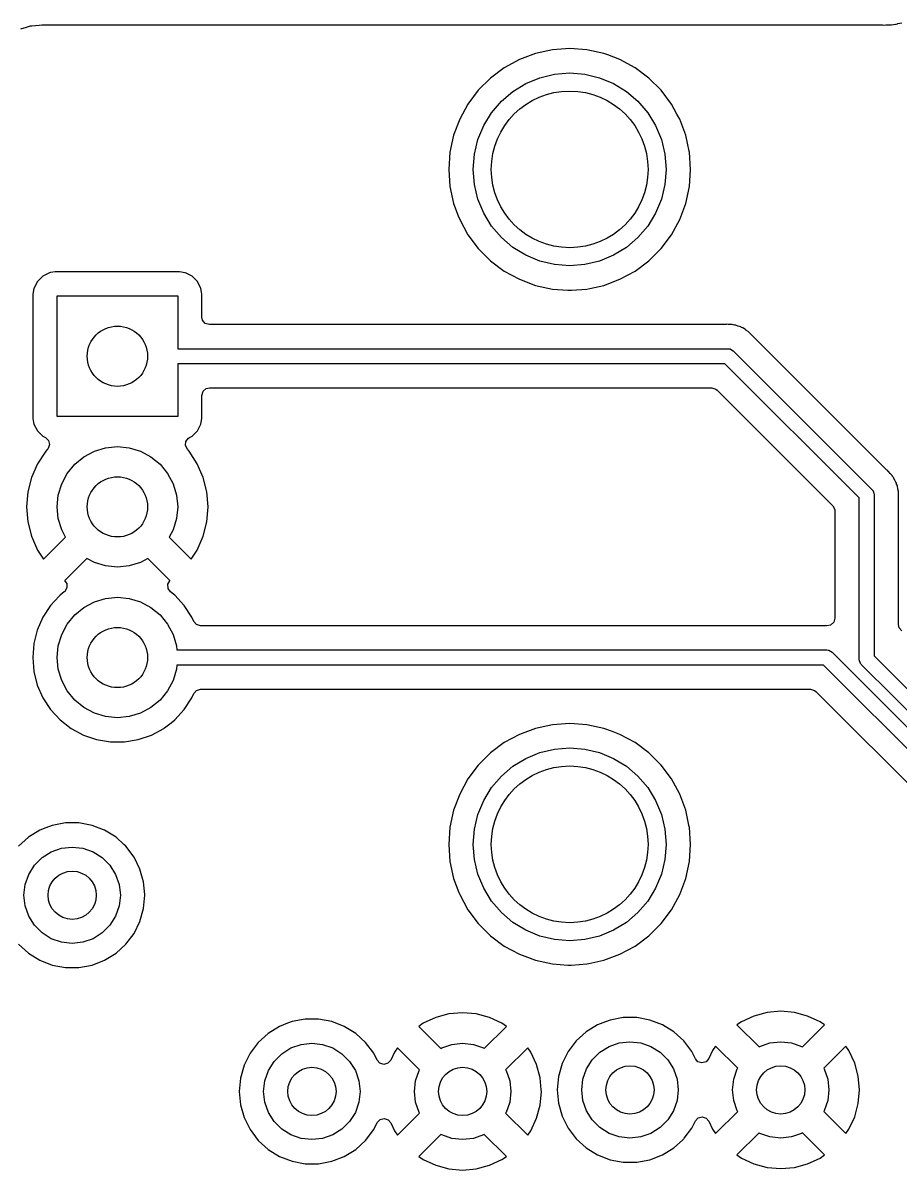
# Model space of a CAD drawing. Extents: x 0.79 to 7.48, y -4.92 to -0.79.
# Drawn here: x 2.31 to 2.883, y -1.772 to -1.022 of the extents above; entities that cross this region are included whole.
import ezdxf

# ---------------------------------------------------------------- set-up
doc = ezdxf.new("R2010")
doc.units = 0
doc.header["$MEASUREMENT"] = 0
doc.layers.add('BLACK', color=7, linetype='CONTINUOUS')

msp = doc.modelspace()

# ---------------------------------------------------------------- linework, layer by layer
at = {"layer": 'BLACK', "linetype": 'CONTINUOUS'}
for p, q in [((2.30899, -1.02625), (2.31266, -1.02513)), ((2.31266, -1.02513), (2.31529, -1.02443)), ((2.31529, -1.02443), (2.31607, -1.02429)), ((2.31607, -1.02429), (2.32104, -1.0238)), ((2.32104, -1.0238), (2.32273, -1.02365)), ((2.32273, -1.02365), (2.32294, -1.02364)), ((2.32294, -1.02364), (2.87137, -1.02364)), ((2.87137, -1.02364), (2.87199, -1.02382)), ((2.87199, -1.02382), (2.8737, -1.02365)), ((2.8737, -1.02365), (2.87394, -1.02364)), ((2.87394, -1.02364), (2.87746, -1.02364)), ((2.87746, -1.02364), (2.87995, -1.0232)), ((2.87746, -1.02364), (2.87746, -1.02364)), ((2.87995, -1.0232), (2.88041, -1.02326)), ((2.88041, -1.02326), (2.88132, -1.02298)), ((2.88132, -1.02298), (2.88161, -1.02291)), ((2.88161, -1.02291), (2.88425, -1.02244)), ((2.65609, -1.03995), (2.64508, -1.04235)), ((2.66732, -1.03915), (2.65609, -1.03995)), ((2.67856, -1.03995), (2.66732, -1.03915)), ((2.66732, -1.03915), (2.66732, -1.03915)), ((2.68957, -1.04235), (2.67856, -1.03995)), ((2.63452, -1.04628), (2.62463, -1.05168)), ((2.64508, -1.04235), (2.63452, -1.04628)), ((2.69218, -1.04332), (2.68957, -1.04235)), ((2.68957, -1.04235), (2.68957, -1.04235)), ((2.68957, -1.04235), (2.68957, -1.04235)), ((2.70012, -1.04628), (2.69218, -1.04332)), ((2.71001, -1.05168), (2.70012, -1.04628)), ((2.70012, -1.04628), (2.70012, -1.04628)), ((2.62463, -1.05168), (2.61561, -1.05844)), ((2.62463, -1.05168), (2.62463, -1.05168)), ((2.64786, -1.0582), (2.65747, -1.05589)), ((2.65747, -1.05589), (2.66732, -1.05512)), ((2.66732, -1.05512), (2.67718, -1.05589)), ((2.67718, -1.05589), (2.68679, -1.0582)), ((2.71903, -1.05844), (2.71001, -1.05168)), ((2.71001, -1.05168), (2.71001, -1.05168)), ((2.61561, -1.05844), (2.60765, -1.0664)), ((2.61561, -1.05844), (2.61561, -1.05844)), ((2.6303, -1.06715), (2.63872, -1.06198)), ((2.63872, -1.06198), (2.64786, -1.0582)), ((2.68679, -1.0582), (2.69592, -1.06198)), ((2.69592, -1.06198), (2.70435, -1.06715)), ((2.727, -1.0664), (2.71903, -1.05844)), ((2.71903, -1.05844), (2.71903, -1.05844)), ((2.60765, -1.0664), (2.6009, -1.07542)), ((2.60765, -1.0664), (2.60765, -1.0664)), ((2.62278, -1.07357), (2.6303, -1.06715)), ((2.70435, -1.06715), (2.71186, -1.07357)), ((2.73375, -1.07542), (2.727, -1.0664)), ((2.727, -1.0664), (2.727, -1.0664)), ((2.6009, -1.07542), (2.5955, -1.08531)), ((2.6009, -1.07542), (2.6009, -1.07542)), ((2.61636, -1.08108), (2.62278, -1.07357)), ((2.71186, -1.07357), (2.71828, -1.08108)), ((2.73731, -1.08194), (2.73375, -1.07542)), ((2.73375, -1.07542), (2.73375, -1.07542)), ((2.5955, -1.08531), (2.59156, -1.09586)), ((2.6112, -1.08951), (2.61636, -1.08108)), ((2.71828, -1.08108), (2.72345, -1.08951)), ((2.73915, -1.08531), (2.73731, -1.08194)), ((2.74309, -1.09586), (2.73915, -1.08531)), ((2.60741, -1.09864), (2.6112, -1.08951)), ((2.72345, -1.08951), (2.72723, -1.09864)), ((2.59156, -1.09586), (2.58917, -1.10687)), ((2.60511, -1.10826), (2.60741, -1.09864)), ((2.72723, -1.09864), (2.72954, -1.10826)), ((2.74533, -1.10619), (2.74309, -1.09586)), ((2.74309, -1.09586), (2.74309, -1.09586)), ((2.74309, -1.09586), (2.74309, -1.09586)), ((2.58917, -1.10687), (2.58836, -1.11811)), ((2.60433, -1.11811), (2.60511, -1.10826)), ((2.72954, -1.10826), (2.73031, -1.11811)), ((2.74548, -1.10687), (2.74533, -1.10619)), ((2.74628, -1.11811), (2.74548, -1.10687)), ((2.58836, -1.11811), (2.58836, -1.11811)), ((2.58836, -1.11811), (2.58917, -1.12935)), ((2.60511, -1.12796), (2.60433, -1.11811)), ((2.73031, -1.11811), (2.72954, -1.12796)), ((2.74548, -1.12935), (2.74628, -1.11811)), ((2.58917, -1.12935), (2.59156, -1.14036)), ((2.60741, -1.13758), (2.60511, -1.12796)), ((2.72954, -1.12796), (2.72723, -1.13758)), ((2.74309, -1.14036), (2.74548, -1.12935)), ((2.74548, -1.12935), (2.74548, -1.12935)), ((2.74548, -1.12935), (2.74548, -1.12935)), ((2.6112, -1.14671), (2.60741, -1.13758)), ((2.72723, -1.13758), (2.72345, -1.14671)), ((2.59156, -1.14036), (2.59156, -1.14036)), ((2.59156, -1.14036), (2.59156, -1.14036)), ((2.59156, -1.14036), (2.5946, -1.1485)), ((2.73915, -1.15091), (2.74309, -1.14036)), ((2.74309, -1.14036), (2.74309, -1.14036)), ((2.5946, -1.1485), (2.5955, -1.15091)), ((2.5955, -1.15091), (2.6009, -1.1608)), ((2.61636, -1.15514), (2.6112, -1.14671)), ((2.72345, -1.14671), (2.71828, -1.15514)), ((2.73375, -1.1608), (2.73915, -1.15091)), ((2.6009, -1.1608), (2.6009, -1.1608)), ((2.6009, -1.1608), (2.60765, -1.16982)), ((2.62278, -1.16265), (2.61636, -1.15514)), ((2.71828, -1.15514), (2.71186, -1.16265)), ((2.727, -1.16982), (2.73375, -1.1608)), ((2.6303, -1.16907), (2.62278, -1.16265)), ((2.63872, -1.17424), (2.6303, -1.16907)), ((2.70435, -1.16907), (2.69592, -1.17424)), ((2.71186, -1.16265), (2.70435, -1.16907)), ((2.60765, -1.16982), (2.60765, -1.16982)), ((2.60765, -1.16982), (2.61561, -1.17778)), ((2.64786, -1.17802), (2.63872, -1.17424)), ((2.69592, -1.17424), (2.68679, -1.17802)), ((2.71903, -1.17779), (2.727, -1.16982)), ((2.61561, -1.17778), (2.61561, -1.17779)), ((2.61561, -1.17779), (2.62463, -1.18454)), ((2.65747, -1.18033), (2.64786, -1.17802)), ((2.66732, -1.1811), (2.65747, -1.18033)), ((2.67718, -1.18033), (2.66732, -1.1811)), ((2.68679, -1.17802), (2.67718, -1.18033)), ((2.71001, -1.18454), (2.71903, -1.17779)), ((2.31976, -1.1914), (2.31749, -1.19585)), ((2.32329, -1.18787), (2.31976, -1.1914)), ((2.31976, -1.1914), (2.31976, -1.1914)), ((2.32774, -1.1856), (2.32329, -1.18787)), ((2.32329, -1.18787), (2.32329, -1.18787)), ((2.32329, -1.18787), (2.32329, -1.18787)), ((2.32329, -1.18787), (2.32329, -1.18787)), ((2.32825, -1.18552), (2.32774, -1.1856)), ((2.33144, -1.18502), (2.32825, -1.18552)), ((2.41266, -1.18502), (2.33144, -1.18502)), ((2.41635, -1.1856), (2.41266, -1.18502)), ((2.41687, -1.18587), (2.41635, -1.1856)), ((2.4208, -1.18787), (2.41687, -1.18587)), ((2.42433, -1.1914), (2.4208, -1.18787)), ((2.4208, -1.18787), (2.4208, -1.18787)), ((2.4208, -1.18787), (2.4208, -1.18787)), ((2.4266, -1.19585), (2.42433, -1.1914)), ((2.42433, -1.1914), (2.42433, -1.1914)), ((2.42433, -1.1914), (2.42433, -1.1914)), ((2.62463, -1.18454), (2.62463, -1.18454)), ((2.62463, -1.18454), (2.63452, -1.18994)), ((2.63452, -1.18994), (2.63452, -1.18994)), ((2.63452, -1.18994), (2.63452, -1.18994)), ((2.63452, -1.18994), (2.63452, -1.18994)), ((2.63452, -1.18994), (2.64508, -1.19387)), ((2.68957, -1.19387), (2.70012, -1.18994)), ((2.70012, -1.18994), (2.71001, -1.18454)), ((2.31749, -1.19585), (2.31691, -1.19955)), ((2.42699, -1.19831), (2.4266, -1.19585)), ((2.42719, -1.19955), (2.42699, -1.19831)), ((2.64508, -1.19387), (2.64508, -1.19387)), ((2.64508, -1.19387), (2.64508, -1.19387)), ((2.64508, -1.19387), (2.65609, -1.19627)), ((2.65609, -1.19627), (2.65609, -1.19627)), ((2.65609, -1.19627), (2.65609, -1.19627)), ((2.65609, -1.19627), (2.66607, -1.19698)), ((2.66607, -1.19698), (2.66732, -1.19707)), ((2.66732, -1.19707), (2.66845, -1.19699)), ((2.66732, -1.19707), (2.66732, -1.19707)), ((2.66732, -1.19707), (2.66732, -1.19707)), ((2.66845, -1.19699), (2.67856, -1.19627)), ((2.67856, -1.19627), (2.68046, -1.19585)), ((2.68046, -1.19585), (2.68957, -1.19387)), ((2.68957, -1.19387), (2.68957, -1.19387)), ((2.68957, -1.19387), (2.68957, -1.19387)), ((2.31691, -1.19955), (2.31691, -1.28077)), ((2.33268, -1.27953), (2.33268, -1.20079)), ((2.33268, -1.20079), (2.41142, -1.20079)), ((2.41142, -1.20079), (2.41142, -1.23524)), ((2.42719, -1.21459), (2.42719, -1.19955)), ((2.42763, -1.21661), (2.42719, -1.21459)), ((2.42943, -1.21869), (2.42763, -1.21661)), ((2.43207, -1.21947), (2.42943, -1.21869)), ((2.76848, -1.21947), (2.43207, -1.21947)), ((2.76931, -1.2194), (2.76848, -1.21947)), ((2.76959, -1.21935), (2.76931, -1.2194)), ((2.76996, -1.21929), (2.76959, -1.21935)), ((2.7709, -1.21938), (2.76996, -1.21929)), ((2.76996, -1.21929), (2.76996, -1.21929)), ((2.77161, -1.21946), (2.7709, -1.21938)), ((2.77186, -1.21947), (2.77161, -1.21946)), ((2.77351, -1.21947), (2.77186, -1.21947)), ((2.77414, -1.21965), (2.77351, -1.21947)), ((2.77351, -1.21947), (2.77351, -1.21947)), ((2.77496, -1.2198), (2.77414, -1.21965)), ((2.77561, -1.21987), (2.77496, -1.2198)), ((2.7757, -1.2199), (2.77561, -1.21987)), ((2.77561, -1.21987), (2.77561, -1.21987)), ((2.77561, -1.21987), (2.77561, -1.21987)), ((2.77716, -1.22048), (2.7757, -1.2199)), ((2.77739, -1.22056), (2.77716, -1.22048)), ((2.77899, -1.221), (2.77739, -1.22056)), ((2.77955, -1.22134), (2.77899, -1.221)), ((2.78029, -1.22171), (2.77955, -1.22134)), ((2.78057, -1.22182), (2.78029, -1.22171)), ((2.7809, -1.22195), (2.78057, -1.22182)), ((2.78163, -1.22251), (2.7809, -1.22195)), ((2.78223, -1.22296), (2.78163, -1.22251)), ((2.78243, -1.2231), (2.78223, -1.22296)), ((2.78385, -1.22396), (2.78243, -1.2231)), ((2.78534, -1.22555), (2.78385, -1.22396)), ((2.78555, -1.22578), (2.78534, -1.22555)), ((2.79993, -1.24016), (2.78555, -1.22578)), ((2.41142, -1.23524), (2.77067, -1.23524)), ((2.77067, -1.23524), (2.77154, -1.23536)), ((2.77154, -1.23536), (2.77172, -1.23535)), ((2.77172, -1.23535), (2.77181, -1.2354)), ((2.77181, -1.2354), (2.77206, -1.23544)), ((2.77206, -1.23544), (2.77308, -1.23609)), ((2.77308, -1.23609), (2.77415, -1.23668)), ((2.77415, -1.23668), (2.8647, -1.32723)), ((2.8743, -1.31453), (2.79993, -1.24016)), ((2.76863, -1.24508), (2.41142, -1.24508)), ((2.41142, -1.24508), (2.41142, -1.27953)), ((2.8563, -1.33275), (2.76863, -1.24508)), ((2.42719, -1.26573), (2.42796, -1.26309)), ((2.42719, -1.28077), (2.42719, -1.26573)), ((2.42796, -1.26309), (2.43004, -1.26129)), ((2.43004, -1.26129), (2.43207, -1.26085)), ((2.43207, -1.26085), (2.76008, -1.26085)), ((2.76008, -1.26085), (2.76272, -1.26162)), ((2.76272, -1.26162), (2.76353, -1.26228)), ((2.76353, -1.26228), (2.8391, -1.33785)), ((2.31691, -1.28077), (2.31733, -1.28345)), ((2.41142, -1.27953), (2.33268, -1.27953)), ((2.4266, -1.28446), (2.42719, -1.28077)), ((2.31733, -1.28345), (2.31749, -1.28446)), ((2.31749, -1.28446), (2.31976, -1.28891)), ((2.31976, -1.28891), (2.31976, -1.28891)), ((2.31976, -1.28891), (2.31976, -1.28891)), ((2.31976, -1.28891), (2.32329, -1.29244)), ((2.4208, -1.29244), (2.42433, -1.28891)), ((2.42433, -1.28891), (2.4266, -1.28446)), ((2.4266, -1.28446), (2.4266, -1.28446)), ((2.4266, -1.28446), (2.4266, -1.28446)), ((2.32329, -1.29244), (2.32329, -1.29244)), ((2.32329, -1.29244), (2.32329, -1.29244)), ((2.32329, -1.29244), (2.32502, -1.29332)), ((2.32502, -1.29332), (2.32702, -1.29521)), ((2.32702, -1.29521), (2.32768, -1.29788)), ((2.41648, -1.29851), (2.41679, -1.29578)), ((2.41679, -1.29578), (2.41853, -1.29365)), ((2.41853, -1.29365), (2.41907, -1.29332)), ((2.41907, -1.29332), (2.4208, -1.29244)), ((2.32528, -1.30219), (2.31993, -1.31038)), ((2.3264, -1.30098), (2.32528, -1.30219)), ((2.32528, -1.30219), (2.32528, -1.30219)), ((2.32679, -1.30049), (2.3264, -1.30098)), ((2.32768, -1.29788), (2.32679, -1.30049)), ((2.35017, -1.30585), (2.35698, -1.30221)), ((2.35698, -1.30221), (2.36437, -1.29997)), ((2.36437, -1.29997), (2.37205, -1.29921)), ((2.37205, -1.29921), (2.37973, -1.29997)), ((2.37973, -1.29997), (2.38711, -1.30221)), ((2.38711, -1.30221), (2.39392, -1.30585)), ((2.4177, -1.30098), (2.41648, -1.29851)), ((2.41881, -1.30219), (2.4177, -1.30098)), ((2.42416, -1.31038), (2.41881, -1.30219)), ((2.31993, -1.31038), (2.316, -1.31934)), ((2.33931, -1.31671), (2.34421, -1.31074)), ((2.34421, -1.31074), (2.35017, -1.30585)), ((2.39392, -1.30585), (2.39989, -1.31074)), ((2.39989, -1.31074), (2.40478, -1.31671)), ((2.42809, -1.31934), (2.42416, -1.31038)), ((2.33567, -1.32352), (2.33931, -1.31671)), ((2.40478, -1.31671), (2.40842, -1.32352)), ((2.87494, -1.31507), (2.8743, -1.31453)), ((2.87513, -1.3152), (2.87494, -1.31507)), ((2.87547, -1.31545), (2.87513, -1.3152)), ((2.87652, -1.31673), (2.87547, -1.31545)), ((2.87669, -1.31692), (2.87652, -1.31673)), ((2.87786, -1.31809), (2.87669, -1.31692)), ((2.87818, -1.31866), (2.87786, -1.31809)), ((2.87865, -1.31935), (2.87818, -1.31866)), ((2.316, -1.31934), (2.3136, -1.32883)), ((2.33343, -1.3309), (2.33567, -1.32352)), ((2.40842, -1.32352), (2.41066, -1.3309)), ((2.4305, -1.32883), (2.42809, -1.31934)), ((2.87906, -1.31986), (2.87865, -1.31935)), ((2.87972, -1.32138), (2.87906, -1.31986)), ((2.87984, -1.3216), (2.87972, -1.32138)), ((2.88027, -1.32238), (2.87984, -1.3216)), ((2.88065, -1.32305), (2.88027, -1.32238)), ((2.8808, -1.32368), (2.88065, -1.32305)), ((2.88107, -1.32447), (2.8808, -1.32368)), ((2.88133, -1.32507), (2.88107, -1.32447)), ((2.88156, -1.32672), (2.88133, -1.32507)), ((2.3136, -1.32883), (2.31279, -1.33858)), ((2.3136, -1.32883), (2.3136, -1.32883)), ((2.33268, -1.33858), (2.33343, -1.3309)), ((2.41066, -1.3309), (2.41142, -1.33858)), ((2.4313, -1.33858), (2.4305, -1.32883)), ((2.4305, -1.32883), (2.4305, -1.32883)), ((2.8563, -1.43799), (2.8563, -1.33275)), ((2.8647, -1.32723), (2.86523, -1.32793)), ((2.86523, -1.32793), (2.86536, -1.32805)), ((2.86536, -1.32805), (2.86539, -1.32815)), ((2.86539, -1.32815), (2.86554, -1.32835)), ((2.86554, -1.32835), (2.8658, -1.32954)), ((2.8658, -1.32954), (2.86614, -1.33071)), ((2.86614, -1.33071), (2.86614, -1.43595)), ((2.8816, -1.32696), (2.88156, -1.32672)), ((2.88199, -1.32857), (2.8816, -1.32696)), ((2.88191, -1.33106), (2.88196, -1.32954)), ((2.88191, -1.41554), (2.88191, -1.33106)), ((2.88196, -1.32954), (2.88199, -1.32857)), ((2.31279, -1.33858), (2.31279, -1.33858)), ((2.31279, -1.33858), (2.3136, -1.34834)), ((2.33343, -1.34626), (2.33268, -1.33858)), ((2.41142, -1.33858), (2.41066, -1.34626)), ((2.4305, -1.34834), (2.4313, -1.33858)), ((2.4313, -1.33858), (2.4313, -1.33858)), ((2.8391, -1.33785), (2.84042, -1.34026)), ((2.84042, -1.34026), (2.84053, -1.3413)), ((2.84053, -1.3413), (2.84053, -1.41135)), ((2.3136, -1.34834), (2.3136, -1.34834)), ((2.3136, -1.34834), (2.316, -1.35782)), ((2.33567, -1.35365), (2.33343, -1.34626)), ((2.41066, -1.34626), (2.40842, -1.35365)), ((2.42809, -1.35782), (2.4305, -1.34834)), ((2.4305, -1.34834), (2.4305, -1.34834)), ((2.33825, -1.35846), (2.33567, -1.35365)), ((2.40842, -1.35365), (2.40585, -1.35846)), ((2.316, -1.35782), (2.31993, -1.36679)), ((2.32388, -1.37283), (2.33825, -1.35846)), ((2.40585, -1.35846), (2.42021, -1.37283)), ((2.42416, -1.36679), (2.42809, -1.35782)), ((2.31993, -1.36679), (2.32388, -1.37283)), ((2.42021, -1.37283), (2.42416, -1.36679)), ((2.35217, -1.37238), (2.33779, -1.38676)), ((2.35698, -1.37496), (2.35217, -1.37238)), ((2.36437, -1.3772), (2.35698, -1.37496)), ((2.37205, -1.37795), (2.36437, -1.3772)), ((2.37973, -1.3772), (2.37205, -1.37795)), ((2.38711, -1.37496), (2.37973, -1.3772)), ((2.39193, -1.37238), (2.38711, -1.37496)), ((2.4063, -1.38676), (2.39193, -1.37238)), ((2.33776, -1.39379), (2.33737, -1.39413)), ((2.33912, -1.3914), (2.33776, -1.39379)), ((2.33779, -1.38676), (2.33781, -1.38704)), ((2.33781, -1.38704), (2.33897, -1.38866)), ((2.33897, -1.38866), (2.33912, -1.3914)), ((2.40498, -1.38915), (2.4063, -1.38684)), ((2.40512, -1.3919), (2.40498, -1.38915)), ((2.40673, -1.39413), (2.40512, -1.3919)), ((2.4063, -1.38684), (2.4063, -1.38676)), ((2.33402, -1.3969), (2.32839, -1.40303)), ((2.33458, -1.3963), (2.33402, -1.3969)), ((2.33737, -1.39413), (2.33458, -1.3963)), ((2.33458, -1.3963), (2.33458, -1.3963)), ((2.33458, -1.3963), (2.33458, -1.3963)), ((2.35017, -1.40427), (2.35698, -1.40063)), ((2.35698, -1.40063), (2.36437, -1.39839)), ((2.36437, -1.39839), (2.37205, -1.39764)), ((2.37205, -1.39764), (2.37973, -1.39839)), ((2.37973, -1.39839), (2.38711, -1.40063)), ((2.38711, -1.40063), (2.39392, -1.40427)), ((2.40856, -1.39556), (2.40673, -1.39413)), ((2.40952, -1.3963), (2.40856, -1.39556)), ((2.41571, -1.40303), (2.40952, -1.3963)), ((2.32839, -1.40303), (2.32339, -1.41068)), ((2.34421, -1.40917), (2.35017, -1.40427)), ((2.39392, -1.40427), (2.39989, -1.40917)), ((2.42071, -1.41068), (2.41571, -1.40303)), ((2.41571, -1.40303), (2.41571, -1.40303)), ((2.41571, -1.40303), (2.41571, -1.40303)), ((2.32339, -1.41068), (2.31972, -1.41904)), ((2.33567, -1.42194), (2.33931, -1.41514)), ((2.33931, -1.41514), (2.34421, -1.40917)), ((2.39989, -1.40917), (2.40478, -1.41514)), ((2.40478, -1.41514), (2.40842, -1.42194)), ((2.4219, -1.4134), (2.42071, -1.41068)), ((2.42193, -1.41346), (2.4219, -1.4134)), ((2.42373, -1.41554), (2.42193, -1.41346)), ((2.42637, -1.41632), (2.42373, -1.41554)), ((2.83299, -1.41632), (2.42637, -1.41632)), ((2.83382, -1.41625), (2.83299, -1.41632)), ((2.8341, -1.4162), (2.83382, -1.41625)), ((2.83447, -1.41614), (2.8341, -1.4162)), ((2.83515, -1.41621), (2.83447, -1.41614)), ((2.83447, -1.41614), (2.83447, -1.41614)), ((2.83768, -1.41579), (2.83515, -1.41621)), ((2.83976, -1.41399), (2.83768, -1.41579)), ((2.84053, -1.41135), (2.83976, -1.41399)), ((2.88238, -1.41763), (2.88191, -1.41554)), ((2.31972, -1.41904), (2.31748, -1.4279)), ((2.33343, -1.42933), (2.33567, -1.42194)), ((2.40842, -1.42194), (2.41066, -1.42933)), ((2.88421, -1.41968), (2.88238, -1.41763)), ((2.31747, -1.4279), (2.31672, -1.43701)), ((2.31748, -1.4279), (2.31747, -1.4279)), ((2.33268, -1.43701), (2.33343, -1.42933)), ((2.41066, -1.42933), (2.41093, -1.43209)), ((2.31672, -1.43701), (2.31672, -1.43701)), ((2.31672, -1.43701), (2.31747, -1.44611)), ((2.33343, -1.44469), (2.33268, -1.43701)), ((2.41093, -1.43209), (2.83518, -1.43209)), ((2.83518, -1.43209), (2.83605, -1.43221)), ((2.83605, -1.43221), (2.83623, -1.4322)), ((2.83623, -1.4322), (2.83632, -1.43225)), ((2.83632, -1.43225), (2.83657, -1.43229)), ((2.83657, -1.43229), (2.83759, -1.43294)), ((2.83759, -1.43294), (2.83866, -1.43353)), ((2.83866, -1.43353), (2.92088, -1.51575)), ((2.85664, -1.43916), (2.8563, -1.43799)), ((2.86614, -1.43595), (2.92822, -1.49803)), ((2.31747, -1.44611), (2.31748, -1.44611)), ((2.31748, -1.44611), (2.31972, -1.45497)), ((2.33567, -1.45207), (2.33343, -1.44469)), ((2.41066, -1.44469), (2.40842, -1.45207)), ((2.41093, -1.44193), (2.41066, -1.44469)), ((2.83314, -1.44193), (2.41093, -1.44193)), ((2.91536, -1.52415), (2.83314, -1.44193)), ((2.8569, -1.44035), (2.85664, -1.43916)), ((2.85705, -1.44055), (2.8569, -1.44035)), ((2.85708, -1.44065), (2.85705, -1.44055)), ((2.85721, -1.44077), (2.85708, -1.44065)), ((2.85774, -1.44147), (2.85721, -1.44077)), ((2.9227, -1.50643), (2.85774, -1.44147)), ((2.33931, -1.45888), (2.33567, -1.45207)), ((2.40842, -1.45207), (2.40478, -1.45888)), ((2.31972, -1.45497), (2.32339, -1.46334)), ((2.34421, -1.46485), (2.33931, -1.45888)), ((2.40478, -1.45888), (2.39989, -1.46485)), ((2.42071, -1.46334), (2.4219, -1.46062)), ((2.4219, -1.46062), (2.42367, -1.45851)), ((2.42367, -1.45851), (2.4263, -1.4577)), ((2.4263, -1.4577), (2.42637, -1.4577)), ((2.42637, -1.4577), (2.82459, -1.4577)), ((2.82459, -1.4577), (2.82723, -1.45847)), ((2.82723, -1.45847), (2.82804, -1.45913)), ((2.82804, -1.45913), (2.90396, -1.53505)), ((2.32339, -1.46334), (2.32839, -1.47099)), ((2.35017, -1.46974), (2.34421, -1.46485)), ((2.39989, -1.46485), (2.39392, -1.46974)), ((2.41571, -1.47099), (2.42071, -1.46334)), ((2.32839, -1.47099), (2.32839, -1.47099)), ((2.32839, -1.47099), (2.32839, -1.47099)), ((2.32839, -1.47099), (2.33458, -1.47771)), ((2.35698, -1.47338), (2.35017, -1.46974)), ((2.36437, -1.47562), (2.35698, -1.47338)), ((2.37205, -1.47638), (2.36437, -1.47562)), ((2.37973, -1.47562), (2.37205, -1.47638)), ((2.38711, -1.47338), (2.37973, -1.47562)), ((2.39392, -1.46974), (2.38711, -1.47338)), ((2.40952, -1.47771), (2.41571, -1.47099)), ((2.33458, -1.47771), (2.33458, -1.47771)), ((2.33458, -1.47771), (2.33458, -1.47771)), ((2.33458, -1.47771), (2.34179, -1.48333)), ((2.34179, -1.48333), (2.34179, -1.48333)), ((2.34179, -1.48333), (2.34179, -1.48333)), ((2.34179, -1.48333), (2.34982, -1.48767)), ((2.39427, -1.48767), (2.40231, -1.48333)), ((2.40231, -1.48333), (2.40286, -1.4829)), ((2.40286, -1.4829), (2.40711, -1.47959)), ((2.40711, -1.47959), (2.40952, -1.47771)), ((2.64508, -1.48329), (2.63452, -1.48723)), ((2.65609, -1.4809), (2.64508, -1.48329)), ((2.66732, -1.48009), (2.65609, -1.4809)), ((2.67856, -1.4809), (2.66732, -1.48009)), ((2.66732, -1.48009), (2.66732, -1.48009)), ((2.68957, -1.48329), (2.67856, -1.4809)), ((2.69468, -1.4852), (2.68957, -1.48329)), ((2.68957, -1.48329), (2.68957, -1.48329)), ((2.68957, -1.48329), (2.68957, -1.48329)), ((2.34982, -1.48767), (2.35243, -1.48857)), ((2.35243, -1.48857), (2.35847, -1.49064)), ((2.35847, -1.49064), (2.35847, -1.49064)), ((2.35847, -1.49064), (2.35847, -1.49064)), ((2.35847, -1.49064), (2.36748, -1.49215)), ((2.37662, -1.49215), (2.38563, -1.49064)), ((2.38563, -1.49064), (2.39427, -1.48767)), ((2.63452, -1.48723), (2.62463, -1.49263)), ((2.70012, -1.48723), (2.69468, -1.4852)), ((2.71001, -1.49263), (2.70012, -1.48723)), ((2.70012, -1.48723), (2.70012, -1.48723)), ((2.36748, -1.49215), (2.36748, -1.49215)), ((2.36748, -1.49215), (2.37662, -1.49215)), ((2.37662, -1.49215), (2.37662, -1.49215)), ((2.62463, -1.49263), (2.61561, -1.49938)), ((2.62463, -1.49263), (2.62463, -1.49263)), ((2.64786, -1.49915), (2.65747, -1.49684)), ((2.65747, -1.49684), (2.66732, -1.49606)), ((2.66732, -1.49606), (2.67718, -1.49684)), ((2.67718, -1.49684), (2.68679, -1.49915)), ((2.71903, -1.49938), (2.71001, -1.49263)), ((2.71001, -1.49263), (2.71001, -1.49263)), ((2.61561, -1.49938), (2.60765, -1.50735)), ((2.61561, -1.49938), (2.61561, -1.49938)), ((2.6303, -1.50809), (2.63872, -1.50293)), ((2.63872, -1.50293), (2.64786, -1.49915)), ((2.68679, -1.49915), (2.69592, -1.50293)), ((2.69592, -1.50293), (2.70435, -1.50809)), ((2.727, -1.50735), (2.71903, -1.49938)), ((2.71903, -1.49938), (2.71903, -1.49938)), ((2.60765, -1.50735), (2.6009, -1.51637)), ((2.60765, -1.50735), (2.60765, -1.50735)), ((2.62278, -1.51451), (2.6303, -1.50809)), ((2.70435, -1.50809), (2.71186, -1.51451)), ((2.73375, -1.51637), (2.727, -1.50735)), ((2.727, -1.50735), (2.727, -1.50735)), ((2.6009, -1.51637), (2.5955, -1.52625)), ((2.6009, -1.51637), (2.6009, -1.51637)), ((2.61636, -1.52203), (2.62278, -1.51451)), ((2.71186, -1.51451), (2.71828, -1.52203)), ((2.73894, -1.52588), (2.73375, -1.51637)), ((2.73375, -1.51637), (2.73375, -1.51637)), ((2.5955, -1.52625), (2.59156, -1.53681)), ((2.6112, -1.53046), (2.61636, -1.52203)), ((2.71828, -1.52203), (2.72345, -1.53046)), ((2.73915, -1.52625), (2.73894, -1.52588)), ((2.74309, -1.53681), (2.73915, -1.52625)), ((2.60741, -1.53959), (2.6112, -1.53046)), ((2.72345, -1.53046), (2.72723, -1.53959)), ((2.59156, -1.53681), (2.58917, -1.54782)), ((2.60511, -1.5492), (2.60741, -1.53959)), ((2.72723, -1.53959), (2.72954, -1.5492)), ((2.74542, -1.54753), (2.74309, -1.53681)), ((2.74309, -1.53681), (2.74309, -1.53681)), ((2.74309, -1.53681), (2.74309, -1.53681)), ((2.32136, -1.54983), (2.31391, -1.55444)), ((2.32536, -1.54829), (2.32136, -1.54983)), ((2.32136, -1.54983), (2.32136, -1.54983)), ((2.32953, -1.54667), (2.32536, -1.54829)), ((2.33814, -1.54506), (2.32953, -1.54667)), ((2.3469, -1.54506), (2.33814, -1.54506)), ((2.35551, -1.54667), (2.3469, -1.54506)), ((2.36297, -1.54956), (2.35551, -1.54667)), ((2.36368, -1.54983), (2.36297, -1.54956)), ((2.37112, -1.55444), (2.36368, -1.54983)), ((2.36368, -1.54983), (2.36368, -1.54983)), ((2.58917, -1.54782), (2.58836, -1.55906)), ((2.60433, -1.55906), (2.60511, -1.5492)), ((2.72954, -1.5492), (2.73031, -1.55906)), ((2.74548, -1.54782), (2.74542, -1.54753)), ((2.74628, -1.55906), (2.74548, -1.54782)), ((2.31391, -1.55444), (2.30744, -1.56034)), ((2.31391, -1.55444), (2.31391, -1.55444)), ((2.37618, -1.55906), (2.37112, -1.55444)), ((2.37112, -1.55444), (2.37112, -1.55444)), ((2.32288, -1.5677), (2.32885, -1.56395)), ((2.32885, -1.56395), (2.33551, -1.56162)), ((2.33551, -1.56162), (2.34252, -1.56083)), ((2.34252, -1.56083), (2.34953, -1.56162)), ((2.34953, -1.56162), (2.35619, -1.56395)), ((2.35619, -1.56395), (2.36216, -1.5677)), ((2.3776, -1.56034), (2.37618, -1.55906)), ((2.38288, -1.56733), (2.3776, -1.56034)), ((2.58836, -1.55906), (2.58836, -1.55906)), ((2.58836, -1.55906), (2.58917, -1.57029)), ((2.60511, -1.56891), (2.60433, -1.55906)), ((2.73031, -1.55906), (2.72954, -1.56891)), ((2.74548, -1.57029), (2.74628, -1.55906)), ((2.31414, -1.57866), (2.3179, -1.57269)), ((2.3179, -1.57269), (2.32288, -1.5677)), ((2.36216, -1.5677), (2.36714, -1.57269)), ((2.36714, -1.57269), (2.3709, -1.57866)), ((2.38288, -1.56734), (2.38288, -1.56733)), ((2.38678, -1.57518), (2.38288, -1.56734)), ((2.58917, -1.57029), (2.59156, -1.5813)), ((2.60741, -1.57852), (2.60511, -1.56891)), ((2.72954, -1.56891), (2.72723, -1.57852)), ((2.74309, -1.5813), (2.74548, -1.57029)), ((2.74548, -1.57029), (2.74548, -1.57029)), ((2.74548, -1.57029), (2.74548, -1.57029)), ((2.31181, -1.58531), (2.31414, -1.57866)), ((2.3709, -1.57866), (2.37323, -1.58531)), ((2.38852, -1.5813), (2.38678, -1.57518)), ((2.38678, -1.57518), (2.38678, -1.57518)), ((2.6112, -1.58765), (2.60741, -1.57852)), ((2.72723, -1.57852), (2.72345, -1.58765)), ((2.31102, -1.59232), (2.31181, -1.58531)), ((2.37323, -1.58531), (2.37402, -1.59232)), ((2.38918, -1.5836), (2.38852, -1.5813)), ((2.38994, -1.59186), (2.38918, -1.5836)), ((2.38918, -1.5836), (2.38918, -1.5836)), ((2.59156, -1.5813), (2.59156, -1.5813)), ((2.59156, -1.5813), (2.59156, -1.5813)), ((2.59156, -1.5813), (2.59502, -1.59058)), ((2.61636, -1.59608), (2.6112, -1.58765)), ((2.72345, -1.58765), (2.71828, -1.59608)), ((2.73915, -1.59186), (2.74309, -1.5813)), ((2.74309, -1.5813), (2.74309, -1.5813)), ((2.31181, -1.59933), (2.31102, -1.59232)), ((2.37402, -1.59232), (2.37323, -1.59933)), ((2.38918, -1.60104), (2.38999, -1.59232)), ((2.38999, -1.59232), (2.38994, -1.59186)), ((2.59502, -1.59058), (2.5955, -1.59186)), ((2.5955, -1.59186), (2.6009, -1.60174)), ((2.62278, -1.6036), (2.61636, -1.59608)), ((2.71828, -1.59608), (2.71186, -1.6036)), ((2.73375, -1.60174), (2.73915, -1.59186)), ((2.31414, -1.60599), (2.31181, -1.59933)), ((2.37323, -1.59933), (2.3709, -1.60599)), ((2.38678, -1.60947), (2.38918, -1.60104)), ((2.6009, -1.60174), (2.6009, -1.60174)), ((2.6009, -1.60174), (2.60765, -1.61076)), ((2.6303, -1.61002), (2.62278, -1.6036)), ((2.71186, -1.6036), (2.70435, -1.61002)), ((2.727, -1.61076), (2.73375, -1.60174)), ((2.3179, -1.61196), (2.31414, -1.60599)), ((2.3709, -1.60599), (2.36714, -1.61196)), ((2.38288, -1.61731), (2.38678, -1.60947)), ((2.60765, -1.61076), (2.60765, -1.61076)), ((2.60765, -1.61076), (2.61561, -1.61873)), ((2.63872, -1.61518), (2.6303, -1.61002)), ((2.70435, -1.61002), (2.69592, -1.61518)), ((2.71903, -1.61873), (2.727, -1.61076)), ((2.32288, -1.61695), (2.3179, -1.61196)), ((2.32885, -1.6207), (2.32288, -1.61695)), ((2.36216, -1.61695), (2.35619, -1.6207)), ((2.36714, -1.61196), (2.36216, -1.61695)), ((2.3776, -1.6243), (2.38288, -1.61731)), ((2.64786, -1.61896), (2.63872, -1.61518)), ((2.69592, -1.61518), (2.68679, -1.61896)), ((2.30744, -1.6243), (2.31391, -1.6302)), ((2.33551, -1.62303), (2.32885, -1.6207)), ((2.34252, -1.62382), (2.33551, -1.62303)), ((2.34953, -1.62303), (2.34252, -1.62382)), ((2.35619, -1.6207), (2.34953, -1.62303)), ((2.37112, -1.6302), (2.3776, -1.6243)), ((2.61561, -1.61873), (2.61561, -1.61873)), ((2.61561, -1.61873), (2.62463, -1.62548)), ((2.62463, -1.62548), (2.62463, -1.62548)), ((2.62463, -1.62548), (2.63452, -1.63088)), ((2.65747, -1.62127), (2.64786, -1.61896)), ((2.66732, -1.62205), (2.65747, -1.62127)), ((2.67718, -1.62127), (2.66732, -1.62205)), ((2.68679, -1.61896), (2.67718, -1.62127)), ((2.70012, -1.63088), (2.71001, -1.62548)), ((2.71001, -1.62548), (2.71903, -1.61873)), ((2.31391, -1.6302), (2.31391, -1.6302)), ((2.31391, -1.6302), (2.32136, -1.63481)), ((2.36368, -1.63481), (2.37112, -1.6302)), ((2.63452, -1.63088), (2.63452, -1.63088)), ((2.63452, -1.63088), (2.63452, -1.63088)), ((2.63452, -1.63088), (2.63452, -1.63088)), ((2.63452, -1.63088), (2.64508, -1.63482)), ((2.68957, -1.63482), (2.70012, -1.63088)), ((2.32136, -1.63481), (2.32136, -1.63481)), ((2.32136, -1.63481), (2.32136, -1.63481)), ((2.32136, -1.63481), (2.32953, -1.63798)), ((2.32953, -1.63798), (2.33814, -1.63959)), ((2.33814, -1.63959), (2.33814, -1.63959)), ((2.33814, -1.63959), (2.3469, -1.63959)), ((2.3469, -1.63959), (2.35551, -1.63798)), ((2.3469, -1.63959), (2.3469, -1.63959)), ((2.35551, -1.63798), (2.36368, -1.63481)), ((2.64508, -1.63482), (2.64508, -1.63482)), ((2.64508, -1.63482), (2.64508, -1.63482)), ((2.64508, -1.63482), (2.65609, -1.63721)), ((2.65609, -1.63721), (2.65609, -1.63721)), ((2.65609, -1.63721), (2.65609, -1.63721)), ((2.65609, -1.63721), (2.66607, -1.63793)), ((2.66607, -1.63793), (2.66732, -1.63802)), ((2.66732, -1.63802), (2.66845, -1.63794)), ((2.66732, -1.63802), (2.66732, -1.63802)), ((2.66732, -1.63802), (2.66732, -1.63802)), ((2.66845, -1.63794), (2.67856, -1.63721)), ((2.67856, -1.63721), (2.67988, -1.63693)), ((2.67988, -1.63693), (2.68957, -1.63482)), ((2.68957, -1.63482), (2.68957, -1.63482)), ((2.68957, -1.63482), (2.68957, -1.63482)), ((2.58852, -1.66988), (2.57987, -1.67219)), ((2.59744, -1.6691), (2.58852, -1.66988)), ((2.58852, -1.66988), (2.58852, -1.66988)), ((2.60636, -1.66988), (2.59744, -1.6691)), ((2.59744, -1.6691), (2.59744, -1.6691)), ((2.61501, -1.67219), (2.60636, -1.66988)), ((2.60636, -1.66988), (2.60636, -1.66988)), ((2.7962, -1.66889), (2.78755, -1.67121)), ((2.80512, -1.66811), (2.7962, -1.66889)), ((2.7962, -1.66889), (2.7962, -1.66889)), ((2.81404, -1.66889), (2.80512, -1.66811)), ((2.80512, -1.66811), (2.80512, -1.66811)), ((2.82269, -1.67121), (2.81404, -1.66889)), ((2.81404, -1.66889), (2.81404, -1.66889)), ((2.47786, -1.67798), (2.47041, -1.68259)), ((2.48303, -1.67598), (2.47786, -1.67798)), ((2.47786, -1.67798), (2.47786, -1.67798)), ((2.48603, -1.67482), (2.48303, -1.67598)), ((2.49464, -1.67321), (2.48603, -1.67482)), ((2.5034, -1.67321), (2.49464, -1.67321)), ((2.51201, -1.67482), (2.5034, -1.67321)), ((2.52017, -1.67798), (2.51201, -1.67482)), ((2.52762, -1.68259), (2.52017, -1.67798)), ((2.52017, -1.67798), (2.52017, -1.67798)), ((2.57175, -1.67598), (2.56888, -1.67799)), ((2.56888, -1.67799), (2.58329, -1.6924)), ((2.57987, -1.67219), (2.57175, -1.67598)), ((2.57987, -1.67219), (2.57987, -1.67219)), ((2.61159, -1.6924), (2.626, -1.67799)), ((2.62313, -1.67598), (2.61501, -1.67219)), ((2.61501, -1.67219), (2.61501, -1.67219)), ((2.626, -1.67799), (2.62313, -1.67598)), ((2.62313, -1.67598), (2.62313, -1.67598)), ((2.68554, -1.677), (2.67809, -1.68161)), ((2.69071, -1.67499), (2.68554, -1.677)), ((2.68554, -1.677), (2.68554, -1.677)), ((2.6937, -1.67383), (2.69071, -1.67499)), ((2.70231, -1.67222), (2.6937, -1.67383)), ((2.71107, -1.67222), (2.70231, -1.67222)), ((2.71968, -1.67383), (2.71107, -1.67222)), ((2.72785, -1.677), (2.71968, -1.67383)), ((2.7353, -1.68161), (2.72785, -1.677)), ((2.72785, -1.677), (2.72785, -1.677)), ((2.77943, -1.67499), (2.77656, -1.67701)), ((2.77656, -1.67701), (2.79097, -1.69142)), ((2.78755, -1.67121), (2.77943, -1.67499)), ((2.78755, -1.67121), (2.78755, -1.67121)), ((2.81994, -1.69075), (2.83368, -1.67701)), ((2.83081, -1.67499), (2.82269, -1.67121)), ((2.82269, -1.67121), (2.82269, -1.67121)), ((2.83368, -1.67701), (2.83081, -1.67499)), ((2.83081, -1.67499), (2.83081, -1.67499)), ((2.47041, -1.68259), (2.46394, -1.68849)), ((2.47041, -1.68259), (2.47041, -1.68259)), ((2.53409, -1.68849), (2.52762, -1.68259)), ((2.52762, -1.68259), (2.52762, -1.68259)), ((2.67809, -1.68161), (2.67161, -1.68751)), ((2.67809, -1.68161), (2.67809, -1.68161)), ((2.74177, -1.68751), (2.7353, -1.68161)), ((2.7353, -1.68161), (2.7353, -1.68161)), ((2.46394, -1.68849), (2.45866, -1.69548)), ((2.47938, -1.69585), (2.48535, -1.6921)), ((2.48535, -1.6921), (2.49201, -1.68977)), ((2.49201, -1.68977), (2.49902, -1.68898)), ((2.49902, -1.68898), (2.50602, -1.68977)), ((2.50602, -1.68977), (2.51268, -1.6921)), ((2.51268, -1.6921), (2.51865, -1.69585)), ((2.53937, -1.69548), (2.53409, -1.68849)), ((2.55496, -1.69191), (2.55295, -1.69478)), ((2.56937, -1.70632), (2.55496, -1.69191)), ((2.58329, -1.6924), (2.58378, -1.6921)), ((2.58378, -1.6921), (2.59043, -1.68977)), ((2.59043, -1.68977), (2.59744, -1.68898)), ((2.59744, -1.68898), (2.60445, -1.68977)), ((2.60445, -1.68977), (2.61111, -1.6921)), ((2.61111, -1.6921), (2.61159, -1.6924)), ((2.63992, -1.69191), (2.62551, -1.70632)), ((2.64193, -1.69478), (2.63992, -1.69191)), ((2.63992, -1.69191), (2.63992, -1.69191)), ((2.67161, -1.68751), (2.66634, -1.6945)), ((2.68706, -1.69486), (2.69303, -1.69111)), ((2.69303, -1.69111), (2.69968, -1.68878)), ((2.69968, -1.68878), (2.70669, -1.68799)), ((2.70669, -1.68799), (2.7137, -1.68878)), ((2.7137, -1.68878), (2.72036, -1.69111)), ((2.72036, -1.69111), (2.72633, -1.69486)), ((2.74705, -1.6945), (2.74177, -1.68751)), ((2.76264, -1.69093), (2.76062, -1.6938)), ((2.77705, -1.70534), (2.76264, -1.69093)), ((2.79097, -1.69142), (2.79145, -1.69111)), ((2.79145, -1.69111), (2.79811, -1.68878)), ((2.79811, -1.68878), (2.80512, -1.68799)), ((2.80512, -1.68799), (2.81213, -1.68878)), ((2.81213, -1.68878), (2.81878, -1.69111)), ((2.81878, -1.69111), (2.81927, -1.69142)), ((2.81927, -1.69142), (2.81994, -1.69075)), ((2.8476, -1.69093), (2.83319, -1.70534)), ((2.84961, -1.6938), (2.8476, -1.69093)), ((2.8476, -1.69093), (2.8476, -1.69093)), ((2.45866, -1.69548), (2.45475, -1.70333)), ((2.45866, -1.69548), (2.45866, -1.69548)), ((2.47064, -1.70681), (2.47439, -1.70083)), ((2.47439, -1.70083), (2.47938, -1.69585)), ((2.51865, -1.69585), (2.52364, -1.70083)), ((2.52364, -1.70083), (2.52739, -1.70681)), ((2.5417, -1.70016), (2.53937, -1.69548)), ((2.53937, -1.69548), (2.53937, -1.69548)), ((2.5434, -1.70207), (2.5417, -1.70016)), ((2.55049, -1.70005), (2.54868, -1.70211)), ((2.55295, -1.69478), (2.55049, -1.70005)), ((2.64572, -1.7029), (2.64193, -1.69478)), ((2.64193, -1.69478), (2.64193, -1.69478)), ((2.66634, -1.6945), (2.66243, -1.70234)), ((2.66634, -1.6945), (2.66634, -1.6945)), ((2.67832, -1.70582), (2.68207, -1.69985)), ((2.68207, -1.69985), (2.68706, -1.69486)), ((2.72633, -1.69486), (2.73132, -1.69985)), ((2.73132, -1.69985), (2.73507, -1.70582)), ((2.74938, -1.69917), (2.74705, -1.6945)), ((2.74705, -1.6945), (2.74705, -1.6945)), ((2.75107, -1.70108), (2.74938, -1.69917)), ((2.75371, -1.70188), (2.75107, -1.70108)), ((2.75635, -1.70113), (2.75371, -1.70188)), ((2.75817, -1.69906), (2.75635, -1.70113)), ((2.76062, -1.6938), (2.75817, -1.69906)), ((2.8534, -1.70192), (2.84961, -1.6938)), ((2.84961, -1.6938), (2.84961, -1.6938)), ((2.45475, -1.70333), (2.45236, -1.71175)), ((2.45475, -1.70333), (2.45475, -1.70333)), ((2.46831, -1.71346), (2.47064, -1.70681)), ((2.52739, -1.70681), (2.52972, -1.71346)), ((2.54603, -1.70286), (2.5434, -1.70207)), ((2.54868, -1.70211), (2.54603, -1.70286)), ((2.56673, -1.71346), (2.56906, -1.70681)), ((2.56906, -1.70681), (2.56937, -1.70632)), ((2.62551, -1.70632), (2.62582, -1.70681)), ((2.62582, -1.70681), (2.62815, -1.71346)), ((2.64804, -1.71155), (2.64572, -1.7029)), ((2.64572, -1.7029), (2.64572, -1.7029)), ((2.66243, -1.70234), (2.66003, -1.71077)), ((2.66243, -1.70234), (2.66243, -1.70234)), ((2.67599, -1.71248), (2.67832, -1.70582)), ((2.73507, -1.70582), (2.7374, -1.71248)), ((2.77441, -1.71248), (2.77674, -1.70582)), ((2.77674, -1.70582), (2.77705, -1.70534)), ((2.83319, -1.70534), (2.8335, -1.70582)), ((2.8335, -1.70582), (2.83582, -1.71248)), ((2.85571, -1.71057), (2.8534, -1.70192)), ((2.8534, -1.70192), (2.8534, -1.70192)), ((2.45236, -1.71175), (2.45155, -1.72047)), ((2.45236, -1.71175), (2.45236, -1.71175)), ((2.46752, -1.72047), (2.46831, -1.71346)), ((2.52972, -1.71346), (2.53051, -1.72047)), ((2.56594, -1.72047), (2.56673, -1.71346)), ((2.62815, -1.71346), (2.62894, -1.72047)), ((2.64804, -1.71155), (2.64804, -1.71155)), ((2.64873, -1.71949), (2.64804, -1.71155)), ((2.66003, -1.71077), (2.65923, -1.71949)), ((2.66003, -1.71077), (2.66003, -1.71077)), ((2.6752, -1.71949), (2.67599, -1.71248)), ((2.7374, -1.71248), (2.73819, -1.71949)), ((2.77362, -1.71949), (2.77441, -1.71248)), ((2.83582, -1.71248), (2.83661, -1.71949)), ((2.85649, -1.71949), (2.85571, -1.71057)), ((2.85571, -1.71057), (2.85571, -1.71057)), ((2.45155, -1.72047), (2.45155, -1.72047)), ((2.45155, -1.72047), (2.45236, -1.72919)), ((2.46831, -1.72748), (2.46752, -1.72047)), ((2.53051, -1.72047), (2.52972, -1.72748)), ((2.56673, -1.72748), (2.56594, -1.72047)), ((2.62894, -1.72047), (2.62815, -1.72748)), ((2.64804, -1.72939), (2.64882, -1.72047)), ((2.64882, -1.72047), (2.64873, -1.71949)), ((2.64882, -1.72047), (2.64882, -1.72047)), ((2.65923, -1.71949), (2.65923, -1.71949)), ((2.65923, -1.71949), (2.66003, -1.72821)), ((2.67599, -1.7265), (2.6752, -1.71949)), ((2.73819, -1.71949), (2.7374, -1.7265)), ((2.77441, -1.7265), (2.77362, -1.71949)), ((2.83661, -1.71949), (2.83582, -1.7265)), ((2.85571, -1.72841), (2.85649, -1.71949)), ((2.85649, -1.71949), (2.85649, -1.71949)), ((2.45236, -1.72919), (2.45236, -1.72919)), ((2.45236, -1.72919), (2.45475, -1.73762)), ((2.47064, -1.73414), (2.46831, -1.72748)), ((2.52972, -1.72748), (2.52739, -1.73414)), ((2.56906, -1.73414), (2.56673, -1.72748)), ((2.62815, -1.72748), (2.62582, -1.73414)), ((2.64572, -1.73804), (2.64804, -1.72939)), ((2.64804, -1.72939), (2.64804, -1.72939)), ((2.66003, -1.72821), (2.66003, -1.72821)), ((2.66003, -1.72821), (2.66243, -1.73663)), ((2.67832, -1.73315), (2.67599, -1.7265)), ((2.7374, -1.7265), (2.73507, -1.73315)), ((2.77674, -1.73315), (2.77441, -1.7265)), ((2.83582, -1.7265), (2.8335, -1.73315)), ((2.8534, -1.73706), (2.85571, -1.72841)), ((2.85571, -1.72841), (2.85571, -1.72841)), ((2.45475, -1.73762), (2.45475, -1.73762)), ((2.45475, -1.73762), (2.45866, -1.74546)), ((2.47439, -1.74011), (2.47064, -1.73414)), ((2.52739, -1.73414), (2.52364, -1.74011)), ((2.54357, -1.73877), (2.54623, -1.73808)), ((2.54623, -1.73808), (2.54885, -1.73895)), ((2.55496, -1.74903), (2.56937, -1.73462)), ((2.56937, -1.73462), (2.56906, -1.73414)), ((2.62582, -1.73414), (2.62551, -1.73462)), ((2.62551, -1.73462), (2.63992, -1.74903)), ((2.64193, -1.74616), (2.64572, -1.73804)), ((2.64572, -1.73804), (2.64572, -1.73804)), ((2.66243, -1.73663), (2.66243, -1.73664)), ((2.66243, -1.73664), (2.66634, -1.74448)), ((2.68207, -1.73913), (2.67832, -1.73315)), ((2.73507, -1.73315), (2.73132, -1.73913)), ((2.74938, -1.7398), (2.75125, -1.73779)), ((2.75125, -1.73779), (2.75391, -1.7371)), ((2.75391, -1.7371), (2.75652, -1.73796)), ((2.75652, -1.73796), (2.75817, -1.73992)), ((2.76264, -1.74805), (2.77705, -1.73364)), ((2.77705, -1.73364), (2.77674, -1.73315)), ((2.8335, -1.73315), (2.83319, -1.73364)), ((2.83319, -1.73364), (2.8476, -1.74805)), ((2.84961, -1.74518), (2.8534, -1.73706)), ((2.8534, -1.73706), (2.8534, -1.73706)), ((2.45866, -1.74546), (2.45866, -1.74546)), ((2.45866, -1.74546), (2.46394, -1.75245)), ((2.47938, -1.7451), (2.47439, -1.74011)), ((2.48535, -1.74885), (2.47938, -1.7451)), ((2.51865, -1.7451), (2.51268, -1.74885)), ((2.52364, -1.74011), (2.51865, -1.7451)), ((2.53409, -1.75245), (2.53937, -1.74546)), ((2.53937, -1.74546), (2.5417, -1.74079)), ((2.5417, -1.74079), (2.54357, -1.73877)), ((2.54885, -1.73895), (2.55049, -1.7409)), ((2.55049, -1.7409), (2.55295, -1.74616)), ((2.66634, -1.74448), (2.66634, -1.74448)), ((2.66634, -1.74448), (2.67161, -1.75147)), ((2.68706, -1.74411), (2.68207, -1.73913)), ((2.69303, -1.74787), (2.68706, -1.74411)), ((2.72633, -1.74411), (2.72036, -1.74787)), ((2.73132, -1.73913), (2.72633, -1.74411)), ((2.74218, -1.75092), (2.74705, -1.74448)), ((2.74705, -1.74448), (2.74938, -1.7398)), ((2.75817, -1.73992), (2.76062, -1.74518)), ((2.76062, -1.74518), (2.76062, -1.74518)), ((2.76062, -1.74518), (2.76264, -1.74805)), ((2.8476, -1.74805), (2.84961, -1.74518)), ((2.46394, -1.75245), (2.47041, -1.75835)), ((2.49201, -1.75118), (2.48535, -1.74885)), ((2.49902, -1.75197), (2.49201, -1.75118)), ((2.50602, -1.75118), (2.49902, -1.75197)), ((2.51268, -1.74885), (2.50602, -1.75118)), ((2.52762, -1.75835), (2.53409, -1.75245)), ((2.55295, -1.74616), (2.55295, -1.74616)), ((2.55295, -1.74616), (2.55496, -1.74903)), ((2.55496, -1.74903), (2.55496, -1.74903)), ((2.58329, -1.74854), (2.56888, -1.76295)), ((2.58378, -1.74885), (2.58329, -1.74854)), ((2.59043, -1.75118), (2.58378, -1.74885)), ((2.59744, -1.75197), (2.59043, -1.75118)), ((2.60445, -1.75118), (2.59744, -1.75197)), ((2.61111, -1.74885), (2.60445, -1.75118)), ((2.61159, -1.74854), (2.61111, -1.74885)), ((2.626, -1.76295), (2.61159, -1.74854)), ((2.63992, -1.74903), (2.64193, -1.74616)), ((2.67161, -1.75147), (2.67809, -1.75737)), ((2.69968, -1.75019), (2.69303, -1.74787)), ((2.70669, -1.75098), (2.69968, -1.75019)), ((2.7137, -1.75019), (2.70669, -1.75098)), ((2.72036, -1.74787), (2.7137, -1.75019)), ((2.7353, -1.75737), (2.74094, -1.75222)), ((2.74094, -1.75222), (2.74177, -1.75147)), ((2.74177, -1.75147), (2.74218, -1.75092)), ((2.76264, -1.74805), (2.76264, -1.74805)), ((2.79097, -1.74756), (2.77656, -1.76197)), ((2.79145, -1.74787), (2.79097, -1.74756)), ((2.79811, -1.75019), (2.79145, -1.74787)), ((2.80512, -1.75098), (2.79811, -1.75019)), ((2.81213, -1.75019), (2.80512, -1.75098)), ((2.81878, -1.74787), (2.81213, -1.75019)), ((2.81927, -1.74756), (2.81878, -1.74787)), ((2.83368, -1.76197), (2.81927, -1.74756)), ((2.47041, -1.75835), (2.47041, -1.75835)), ((2.47041, -1.75835), (2.47786, -1.76296)), ((2.52017, -1.76296), (2.52762, -1.75835)), ((2.67809, -1.75737), (2.67809, -1.75737)), ((2.67809, -1.75737), (2.68554, -1.76198)), ((2.72785, -1.76198), (2.7353, -1.75737)), ((2.47786, -1.76296), (2.47786, -1.76296)), ((2.47786, -1.76296), (2.47786, -1.76296)), ((2.47786, -1.76296), (2.48603, -1.76613)), ((2.48603, -1.76613), (2.49464, -1.76774)), ((2.49464, -1.76774), (2.49464, -1.76774)), ((2.49464, -1.76774), (2.5034, -1.76774)), ((2.5034, -1.76774), (2.51201, -1.76613)), ((2.5034, -1.76774), (2.5034, -1.76774)), ((2.51201, -1.76613), (2.52017, -1.76296)), ((2.56888, -1.76295), (2.56888, -1.76295)), ((2.56888, -1.76295), (2.57175, -1.76497)), ((2.57175, -1.76497), (2.57175, -1.76497)), ((2.57175, -1.76497), (2.57987, -1.76875)), ((2.61501, -1.76875), (2.62313, -1.76497)), ((2.62313, -1.76497), (2.626, -1.76295)), ((2.68554, -1.76198), (2.68554, -1.76198)), ((2.68554, -1.76198), (2.68554, -1.76198)), ((2.68554, -1.76198), (2.6937, -1.76514)), ((2.6937, -1.76514), (2.70231, -1.76675)), ((2.70231, -1.76675), (2.70231, -1.76675)), ((2.70231, -1.76675), (2.71107, -1.76675)), ((2.71107, -1.76675), (2.71968, -1.76514)), ((2.71107, -1.76675), (2.71107, -1.76675)), ((2.71968, -1.76514), (2.72785, -1.76198)), ((2.77656, -1.76197), (2.77656, -1.76197)), ((2.77656, -1.76197), (2.77943, -1.76398)), ((2.77943, -1.76398), (2.77943, -1.76398)), ((2.77943, -1.76398), (2.78755, -1.76777)), ((2.78755, -1.76777), (2.78755, -1.76777)), ((2.78755, -1.76777), (2.7962, -1.77008)), ((2.81404, -1.77008), (2.82269, -1.76777)), ((2.82269, -1.76777), (2.83081, -1.76398)), ((2.82269, -1.76777), (2.82269, -1.76777)), ((2.83081, -1.76398), (2.83368, -1.76197)), ((2.57987, -1.76875), (2.57987, -1.76875)), ((2.57987, -1.76875), (2.58852, -1.77107)), ((2.58852, -1.77107), (2.58852, -1.77107)), ((2.58852, -1.77107), (2.59744, -1.77185)), ((2.59744, -1.77185), (2.60636, -1.77107)), ((2.59744, -1.77185), (2.59744, -1.77185)), ((2.60636, -1.77107), (2.61501, -1.76875)), ((2.60636, -1.77107), (2.60636, -1.77107)), ((2.61501, -1.76875), (2.61501, -1.76875)), ((2.7962, -1.77008), (2.7962, -1.77008)), ((2.7962, -1.77008), (2.80512, -1.77086)), ((2.80512, -1.77086), (2.81404, -1.77008)), ((2.80512, -1.77086), (2.80512, -1.77086)), ((2.81404, -1.77008), (2.81404, -1.77008))]:
    msp.add_line(p, q, dxfattribs=at)
at = {"layer": 'BLACK'}
for centre, radius in [((2.66732, -1.11811), 0.051181), ((2.37205, -1.24016), 0.019685), ((2.37205, -1.33858), 0.019685), ((2.37205, -1.43701), 0.019685), ((2.66732, -1.55906), 0.051181), ((2.34252, -1.59232), 0.015748), ((2.49902, -1.72047), 0.015748), ((2.59744, -1.72047), 0.015748), ((2.70669, -1.71949), 0.015748), ((2.80512, -1.71949), 0.015748)]:
    msp.add_circle(centre, radius, dxfattribs=at)

doc.saveas('drawing.dxf')
